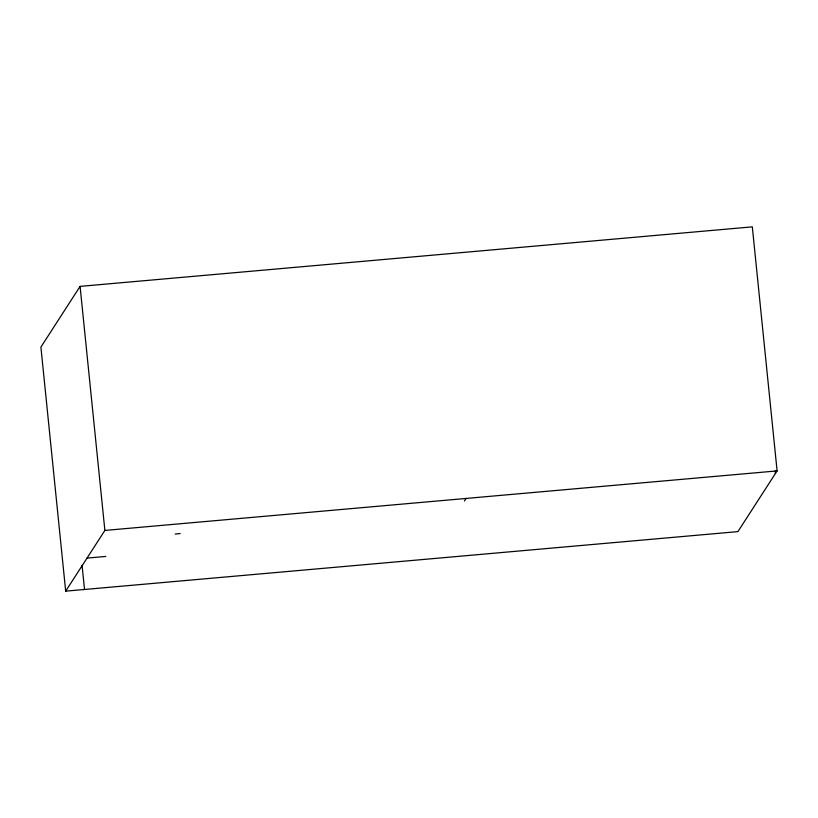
<?xml version="1.0" encoding="UTF-8"?>
<svg xmlns="http://www.w3.org/2000/svg" width="818" height="818" viewBox="0 0 818 818"><rect width="100%" height="100%" fill="white"/><g stroke="black" fill="none" stroke-linecap="round" stroke-linejoin="round"><path stroke-width="1.23" d="M80.082 286.382L40.9 347.098L65.685 591.148L737.918 531.618L777.1 470.902L752.315 226.852L80.082 286.382L104.878 530.432L65.685 591.148M464.44 501.025L466.107 498.448M180.144 533.53L175.205 534.062M104.878 530.432L777.1 470.902M87.025 558.101L105.849 556.434M775.178 470.943L775.433 473.489M82.066 565.33L84.52 589.481"/></g></svg>
